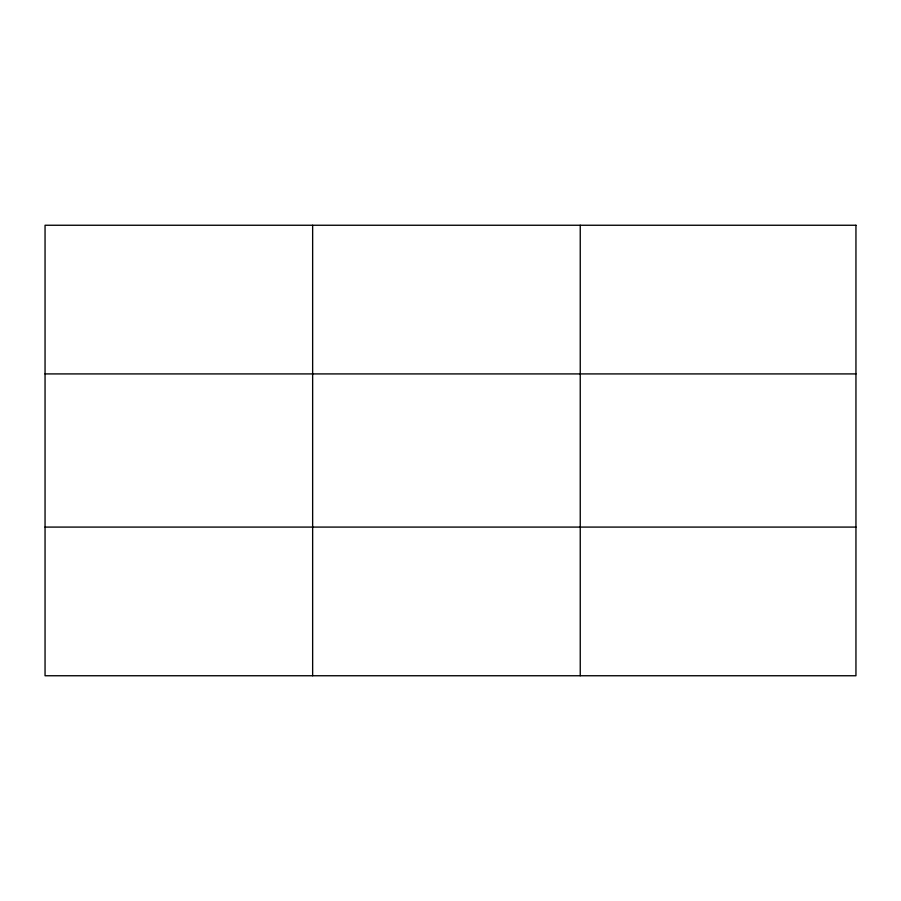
<?xml version="1.0" encoding="UTF-8"?>
<svg xmlns="http://www.w3.org/2000/svg" width="901" height="901" viewBox="0 0 901 901"><rect width="100%" height="100%" fill="white"/><g stroke="black" fill="none" stroke-linecap="round" stroke-linejoin="round"><path stroke-width="1.35" d="M312.647 675.75L312.647 225.25M580.244 675.75L580.244 225.25M45.05 373.915L855.95 373.915M45.05 527.085L855.95 527.085M855.95 225.25L45.05 225.25L45.05 675.75L855.95 675.75L855.95 225.25"/></g></svg>
